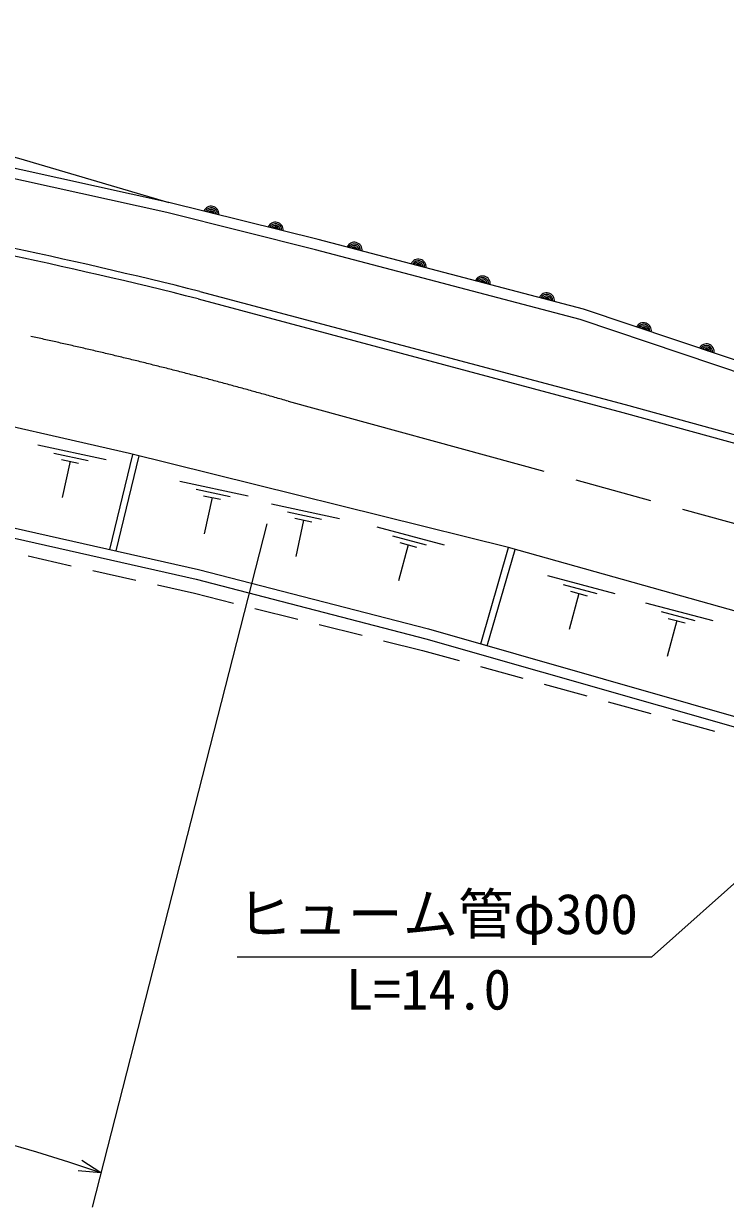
# Model space of a CAD drawing. Units: millimetres, scale not verified. Extents: x 40000 to 680000, y 20000 to 380000.
# Drawn here: x 492450 to 524199, y 257847 to 311439 of the extents above; entities that cross this region are included whole.
import ezdxf
from ezdxf.enums import TextEntityAlignment as Align

# ---------------------------------------------------------------- set-up
doc = ezdxf.new("R2010")
doc.units = ezdxf.units.MM
doc.header["$LTSCALE"] = 1000
doc.linetypes.add('CHAIN', pattern=[18.5, 12, -1.5, 3.5, -1.5])
for name, color, linetype, lineweight in [('M-BGD', 7, 'Continuous', 13), ('M-BMK', 2, 'CHAIN', 13), ('M-STR-HTXT', 7, 'Continuous', 13)]:
    doc.layers.add(name, color=color, linetype=linetype, lineweight=lineweight)
doc.styles.add('ＭＳ ゴシック', font='')
doc.styles.get('ＭＳ ゴシック').set_extended_font_data('MS Gothic')

msp = doc.modelspace()

# ---------------------------------------------------------------- linework, layer by layer
at = {"layer": 'M-BGD'}
for p, q in [((493093, 292368), (496177, 291708)), ((493820, 291997), (495362, 291667)), ((494162, 291709), (494933, 291544)), ((494547, 291627), (494195, 289982)), ((496344, 287635), (497384, 291940)), ((496635, 287565), (497675, 291869)), ((499521, 290727), (502605, 290067)), ((500248, 290356), (501790, 290026)), ((500590, 290068), (501361, 289903)), ((500975, 289985), (500623, 288341)), ((503657, 289702), (506740, 289042)), ((504384, 289332), (505926, 289002)), ((504725, 289044), (505496, 288879)), ((505111, 288961), (504759, 287316)), ((508434, 288657), (511482, 287847)), ((509142, 288252), (510666, 287846)), ((509850, 287846), (509417, 286220)), ((509469, 287947), (510231, 287744)), ((492651, 287337), (494602, 286899)), ((513131, 283355), (514395, 287719)), ((513420, 283272), (514683, 287636)), ((495578, 286680), (497529, 286243)), ((516153, 286449), (519200, 285638)), ((498505, 286024), (500180, 285648)), ((500180, 285648), (501943, 285206)), ((516861, 286043), (518385, 285637)), ((517188, 285738), (517949, 285536)), ((517569, 285637), (517136, 284012)), ((520583, 285223), (523631, 284412)), ((502912, 284962), (504852, 284476)), ((521291, 284817), (522815, 284411)), ((505822, 284232), (507762, 283746)), ((521999, 284411), (521566, 282785)), ((521618, 284512), (522380, 284309)), ((508732, 283502), (510495, 283060)), ((510495, 283060), (512151, 282602)), ((513115, 282335), (515043, 281802)), ((516007, 281536), (517934, 281003)), ((518898, 280736), (520826, 280203)), ((521790, 279937), (523717, 279403))]:
    msp.add_line(p, q, dxfattribs=at)
for points in [[(464920, 311439), (482223, 307959), (492212, 305346), (499023, 303348)], [(499023, 303348), (487338, 305928), (469993, 309741), (464218, 310899)], [(498924, 302896), (487238, 305476), (469898, 309288), (464079, 310341)], [(534624, 292846), (517779, 298516), (505772, 301673), (499023, 303348)], [(534479, 292376), (517637, 298041), (505649, 301194), (498924, 302896)], [(500422, 299312), (519664, 294199), (534447, 290125)], [(500339, 298981), (519567, 293841), (534348, 289767)], [(554709, 276325), (531312, 282962), (514395, 287719), (497240, 291975), (488637, 293938), (478351, 295827), (469328, 296768), (460241, 297028), (449742, 296918), (443382, 296573), (439660, 296148)], [(444358, 293731), (451789, 292846), (456166, 292878), (462135, 292702), (469570, 292214), (478588, 291178), (487302, 289676), (500360, 286729), (510765, 284032), (526574, 279508), (531960, 277966)], [(444304, 293279), (451763, 292391), (456161, 292423), (462113, 292248), (469529, 291761), (478523, 290728), (487213, 289230), (500253, 286287), (510645, 283594), (526449, 279071), (531830, 277517)]]:
    msp.add_lwpolyline(points, dxfattribs=at)
for centre, radius, start, end in [((442434, 68654), 237836, 75.8882, 80.35227), ((500929, 302819), 354, 354.8651, 157.2703), ((500929, 302819), 283, 357.0891, 155.0462), ((500929, 302819), 212, 0.8354, 151.2999), ((500929, 302819), 142, 8.5472, 143.5882), ((500929, 302819), 100, 18.8648, 133.2705), ((442434, 68654), 237495, 75.8882, 80.35227), ((503841, 302097), 354, 354.8651, 157.2703), ((503841, 302097), 283, 357.0891, 155.0462), ((503841, 302097), 212, 0.8354, 151.2999), ((503841, 302097), 142, 8.5472, 143.5882), ((503841, 302097), 100, 18.8648, 133.2705), ((507410, 301187), 354, 354.0628, 156.468), ((507410, 301187), 283, 356.2868, 154.2439), ((507410, 301187), 212, 0.0332, 150.4976), ((507410, 301187), 142, 7.7449, 142.7859), ((507410, 301187), 100, 18.0626, 132.4682), ((510311, 300424), 354, 354.0628, 156.468), ((510311, 300424), 283, 356.2868, 154.2439), ((510311, 300424), 212, 0.0332, 150.4976), ((510311, 300424), 142, 7.7449, 142.7859), ((510311, 300424), 100, 18.0626, 132.4682), ((513212, 299661), 354, 354.0628, 156.468), ((513212, 299661), 283, 356.2868, 154.2439), ((513212, 299661), 212, 0.0332, 150.4976), ((513212, 299661), 142, 7.7449, 142.7859), ((513212, 299661), 100, 18.0626, 132.4682), ((516114, 298898), 354, 354.0628, 156.468), ((516114, 298898), 283, 356.2868, 154.2439), ((516114, 298898), 212, 0.0332, 150.4976), ((516114, 298898), 142, 7.7449, 142.7859), ((516114, 298898), 100, 18.0626, 132.4682), ((520498, 297544), 354, 350.1964, 152.6016), ((520498, 297544), 283, 352.4205, 150.3776), ((520498, 297544), 212, 356.1668, 146.6312), ((520498, 297544), 142, 3.8785, 138.9195), ((520498, 297544), 100, 14.1962, 128.6018), ((523341, 296587), 354, 350.1964, 152.6016), ((523341, 296587), 283, 352.4205, 150.3776), ((523341, 296587), 212, 356.1668, 146.6312), ((523341, 296587), 142, 3.8785, 138.9195), ((523341, 296587), 100, 14.1962, 128.6018)]:
    msp.add_arc(centre, radius, start, end, dxfattribs=at)
at = {"layer": 'M-BMK'}
msp.add_line((504413, 294347), (561618, 278677), dxfattribs=at)
msp.add_arc((454332, 119989), 181408, 73.97433, 86.4186, dxfattribs=at)
at = {"layer": 'M-STR-HTXT'}
for p, q in [((503445, 288786), (495543, 257847)), ((533008, 280029), (520856, 269167)), ((520856, 269167), (502106, 269167)), ((495943, 259413), (495076, 259971)), ((495943, 259413), (494916, 259497))]:
    msp.add_line(p, q, dxfattribs=at)
msp.add_arc((467348, 174964), 89159, 71.29342, 102.40562, dxfattribs=at)

# ---------------------------------------------------------------- texts
at = {"layer": 'M-STR-HTXT', "style": 'ＭＳ ゴシック'}
msp.add_text('ヒューム管φ300', height=1833, dxfattribs=at).set_placement((502106, 269667), align=Align.BOTTOM_LEFT)
msp.add_text('L=14.0', height=1833, dxfattribs=at).set_placement((510765, 266249), align=Align.BOTTOM_CENTER)

doc.saveas('drawing.dxf')
